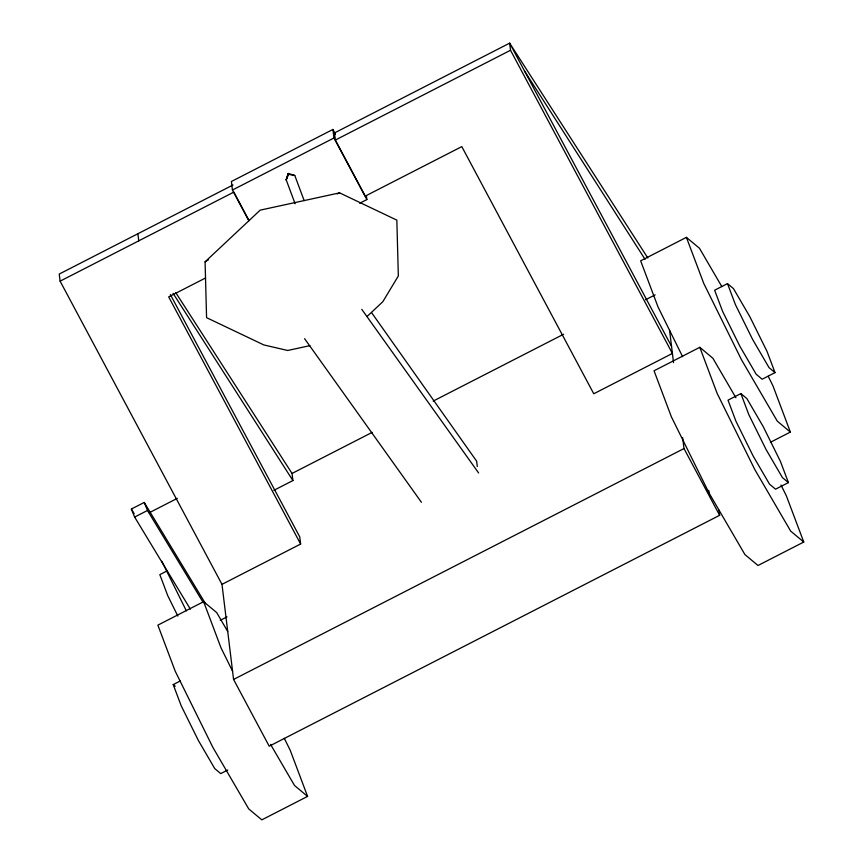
<?xml version="1.0" encoding="UTF-8"?>
<svg xmlns="http://www.w3.org/2000/svg" width="863" height="863" viewBox="0 0 863 863"><rect width="100%" height="100%" fill="white"/><g stroke="black" fill="none" stroke-linecap="round" stroke-linejoin="round"><path stroke-width="1.29" d="M304.154 200.594L294.779 175.459L288.264 173.485L288.587 174.358L286.203 179.86L295.103 203.744M309.893 345.653L287.692 350.486L263.808 344.93L206.581 317.67L205.081 261.834L260.184 210.141L339.612 192.87L396.84 220.13L398.339 275.966L382.816 301.716L367.228 316.333M205.081 261.834L208.501 259.741M335.448 134.197L332.924 129.45L231.403 181.5L232.438 190.033L248.878 220.831M232.967 184.995L59.234 274.056L60.108 281.165L221.985 584.348L233.571 679.451L269.213 746.215L719.634 515.308L718.998 510.087M232.438 190.033L333.959 137.983L332.924 129.45M60.108 281.165L233.841 192.104L248.792 220.119M335.362 140.054L510.518 50.259L509.655 43.15L334.488 132.945L335.362 140.054L365.276 196.095L461.802 146.613L593.766 393.765L672.406 353.442L510.518 50.259M205.513 277.994L168.673 296.883L300.637 544.035L221.985 584.348M359.688 203.258L366.851 199.59L366.408 195.933M190.367 609.159L134.628 517.066L131.359 509.041L144.229 502.449L205.47 603.625M134.628 517.066L147.497 510.475L144.229 502.449M149.17 512.773L177.325 498.339M721.824 286.602L699.483 248.274L686.409 237.368L640.648 260.82L658.016 306.937L682.622 356.699M273.841 490.335L292.902 480.562L292.039 473.453L372.201 432.363M433.215 401.079L563.625 334.229M645.61 299.752L655.146 294.866M166.839 571.026L159.828 574.629L167.767 595.707L177.854 616.106M727.498 283.614L714.629 290.216L722.568 311.295L739.774 346.095L756.171 374.229L762.148 379.224L775.017 372.622L767.078 351.543L749.871 316.743L733.474 288.609L727.498 283.614L735.438 304.693L752.644 339.493L769.041 367.627L775.017 372.622M227.735 631.533L216.71 612.601L203.625 601.684L157.864 625.146L175.243 671.263L212.881 747.39L248.749 808.933L261.834 819.85L307.584 796.398L290.216 750.281L284.305 738.318M735.891 397.724L712.881 358.242L699.796 347.325L654.046 370.788L671.414 416.894L709.052 493.021L744.92 554.575L758.005 565.492L803.766 542.029L786.398 495.923L781.015 485.049M220.248 620.324L226.991 616.872M227.767 770.001L220.745 773.604L214.768 768.609L198.371 740.476L181.154 705.675L173.215 684.596L180.238 680.993M740.885 393.582L728.016 400.173L735.956 421.252L753.162 456.063L769.559 484.197L775.546 489.181L788.415 482.59L780.476 461.511L763.259 426.71L746.862 398.566L740.885 393.582L748.825 414.661L766.031 449.461L782.428 477.595L788.415 482.59M233.571 679.451L683.992 448.555L682.665 437.66M770.422 442.288L790.368 432.072L773 385.955L768.221 376.29M337.131 193.916L339.612 192.87M288.587 174.358L294.725 175.448M790.368 432.072L777.283 421.155L741.414 359.601L703.777 283.474L686.409 237.368M803.766 542.029L790.681 531.123L754.812 469.569L717.164 393.442L699.796 347.325M307.584 796.398L294.51 785.481L270.572 744.413M173.215 684.596L175.211 686.258M361.791 309.353L478.62 472.967M304.596 338.674L421.424 502.288M371.834 312.999L476.646 461.187L477.293 466.516M647.811 257.994L509.655 43.15L671.543 346.333M175.696 292.535L292.039 473.453M524.51 70.96L645.071 259.342M173.075 293.323L292.902 480.562M147.497 510.475L203.269 602.611M131.359 509.041L134.143 513.647M683.992 448.555L719.634 515.308M333.959 137.983L366.851 199.59M170.345 294.52L299.763 536.915L300.637 544.035M232.568 671.209L220.993 647.8L203.625 601.684M161.845 561.295L186.343 610.831M708.739 490.411L709.052 493.021M669.591 330.335L673.528 362.622M137.886 233.733L138.749 240.853M288.264 173.485L286.192 179.86L288.264 173.485"/></g></svg>
